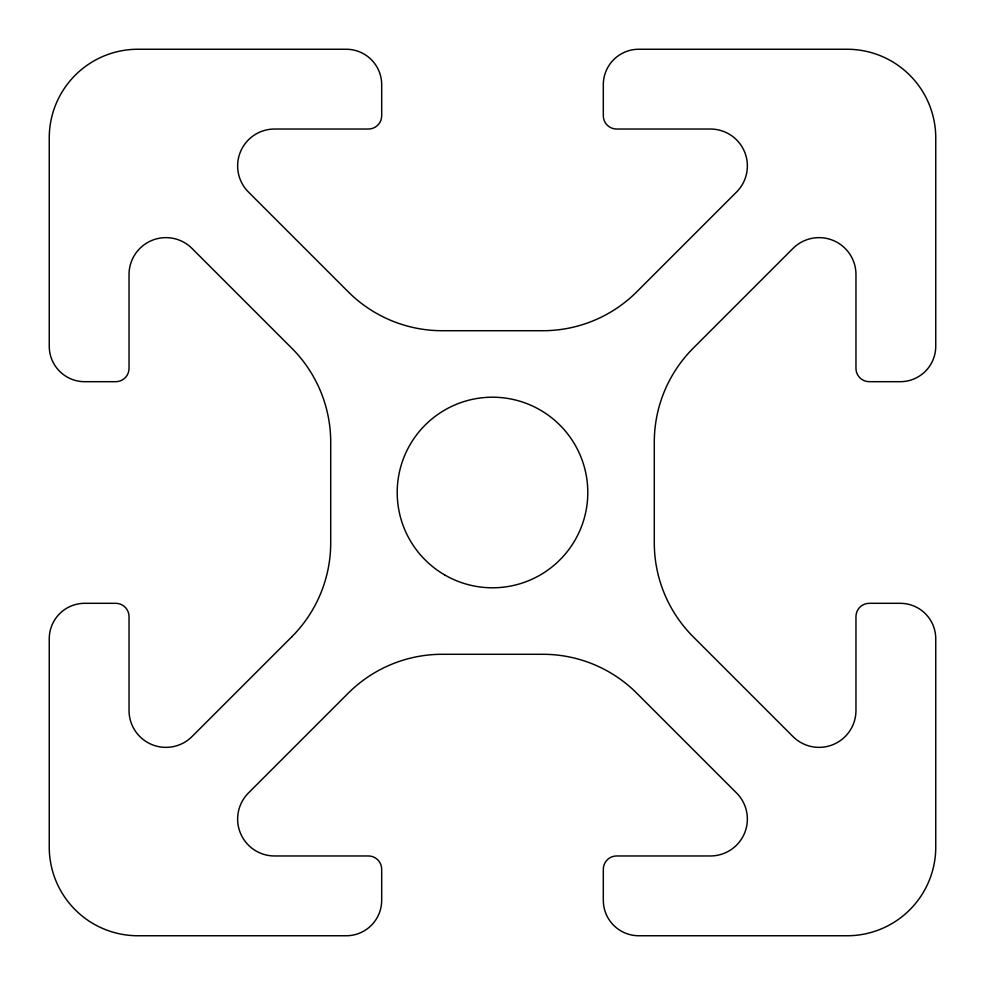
<?xml version="1.0" encoding="UTF-8"?>
<svg xmlns="http://www.w3.org/2000/svg" width="985" height="985" viewBox="0 0 985 985"><rect width="100%" height="100%" fill="white"/><g stroke="black" fill="none" stroke-linecap="round" stroke-linejoin="round"><path stroke-width="1.48" d="M291.769 636.815L192.026 736.558A36.901 36.901 0 0 1 129.035 710.468L129.035 616.61A13.298 13.298 0 0 0 115.737 603.312L84.71 603.312A35.46 35.46 0 0 0 49.25 638.772L49.25 847.1A88.65 88.65 0 0 0 137.9 935.75L346.227 935.75A35.46 35.46 0 0 0 381.688 900.29L381.688 869.262A13.298 13.298 0 0 0 368.39 855.965L274.532 855.965A36.901 36.901 0 0 1 248.442 792.974L348.185 693.231A132.975 132.975 0 0 1 442.216 654.286L542.784 654.286A132.975 132.975 0 0 1 636.815 693.231L736.558 792.974A36.901 36.901 0 0 1 710.468 855.965L616.61 855.965A13.298 13.298 0 0 0 603.312 869.262L603.312 900.29A35.46 35.46 0 0 0 638.772 935.75L847.1 935.75A88.65 88.65 0 0 0 935.75 847.1L935.75 638.772A35.46 35.46 0 0 0 900.29 603.312L869.262 603.312A13.298 13.298 0 0 0 855.965 616.61L855.965 710.468A36.901 36.901 0 0 1 792.974 736.558L693.231 636.815A132.975 132.975 0 0 1 654.286 542.784L654.286 442.216A132.975 132.975 0 0 1 693.231 348.185L792.974 248.442A36.901 36.901 0 0 1 855.965 274.532L855.965 368.39A13.298 13.298 0 0 0 869.262 381.688L900.29 381.688A35.46 35.46 0 0 0 935.75 346.227L935.75 137.9A88.65 88.65 0 0 0 847.1 49.25L638.772 49.25A35.46 35.46 0 0 0 603.312 84.71L603.312 115.737A13.298 13.298 0 0 0 616.61 129.035L710.468 129.035A36.901 36.901 0 0 1 736.558 192.026L636.815 291.769A132.975 132.975 0 0 1 542.784 330.714L442.216 330.714A132.975 132.975 0 0 1 348.185 291.769L248.442 192.026A36.901 36.901 0 0 1 274.532 129.035L368.39 129.035A13.298 13.298 0 0 0 381.688 115.737L381.688 84.71A35.46 35.46 0 0 0 346.227 49.25L137.9 49.25A88.65 88.65 0 0 0 49.25 137.9L49.25 346.227A35.46 35.46 0 0 0 84.71 381.688L115.737 381.688A13.298 13.298 0 0 0 129.035 368.39L129.035 274.532A36.901 36.901 0 0 1 192.026 248.442L291.769 348.185A132.975 132.975 0 0 1 330.714 442.216L330.714 542.784A132.975 132.975 0 0 1 291.769 636.815M444.851 575.031A95.299 95.299 0 0 0 587.799 492.5A95.299 95.299 0 0 0 444.851 409.969A95.299 95.299 0 0 0 444.851 575.031"/></g></svg>
